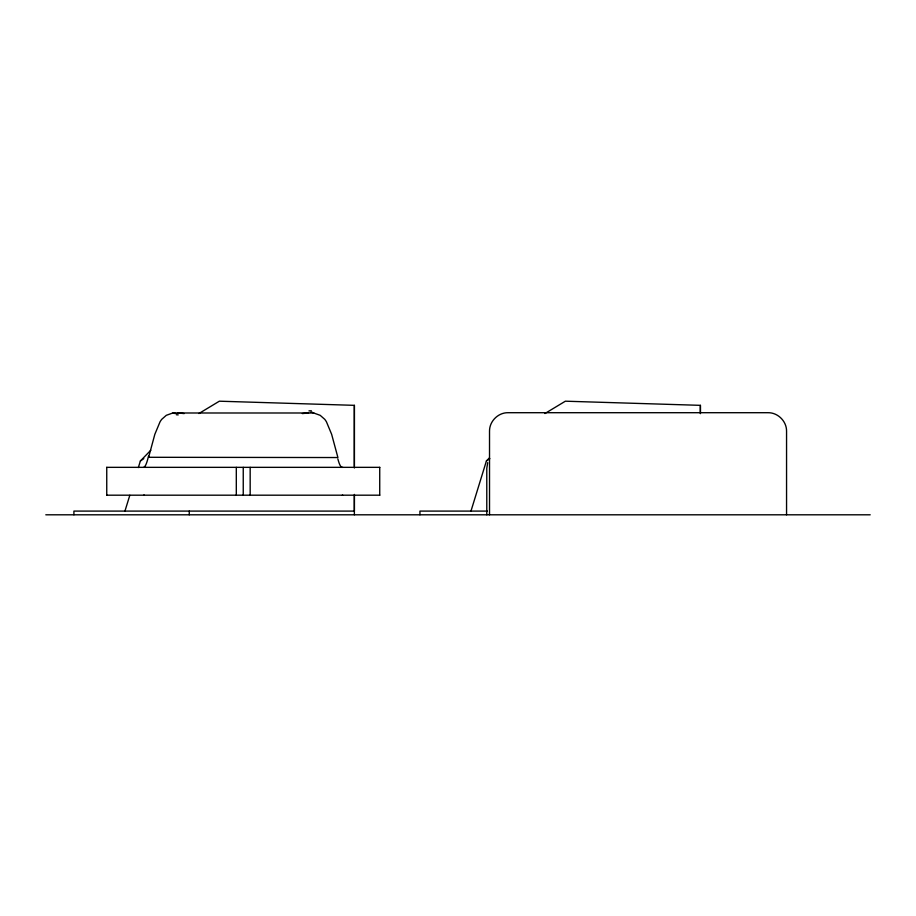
<?xml version="1.0" encoding="UTF-8"?>
<svg xmlns="http://www.w3.org/2000/svg" width="916" height="916" viewBox="0 0 916 916"><rect width="100%" height="100%" fill="white"/><g stroke="black" fill="none" stroke-linecap="round" stroke-linejoin="round"><path stroke-width="1.37" d="M198.921 413.517L219.348 401.197L354.377 405.341L354.366 466.026M700.397 413.643L700.397 405.341L565.367 401.197L544.94 413.517M487.701 462.649L486.785 468.385L486.785 514.803M124.942 511.094L129.82 495.27M138.339 467.584L140.366 460.988L150.819 450.225M470.973 511.094L486.396 460.988L489.247 458.057M140.366 460.988L143.812 458.618M486.396 460.988L489.831 458.618M302.326 413.585L308.612 412.921M106.68 467.343L379.796 467.343M106.68 495.19L379.796 495.19M487.335 511.094L419.94 511.094L419.94 514.803M45.8 514.803L870.2 514.803M177.864 412.921L184.162 413.585M354.377 495.648L354.377 511.094L73.91 511.094L73.91 514.803M786.558 514.803L786.558 431.264C786.741 421.337 777.913 412.509 767.997 412.704L508.082 412.704C498.155 412.509 489.327 421.337 489.522 431.264L489.522 514.803M700.397 405.341L700.397 412.979M379.728 467.343L379.728 495.19M354.377 405.341L354.377 467.996M354.377 494.411L354.366 514.803M250.171 467.343L250.171 495.19M243.244 467.343L243.244 495.19M236.305 467.343L236.305 495.19M189.257 511.094L189.257 514.803M106.748 467.343L106.748 495.19M148.506 456.008A93.947 10.099 -88.6 0 1 143.812 467.263M176.319 414.742A26.312 13.454 11.3 0 1 178.208 414.891M174.418 413.437A16.74 11.794 17.1 0 1 175.838 413.448M172.838 413.116A9.389 8.004 30.6 0 1 173.845 412.99M144.11 494.972A93.947 10.099 -88.6 0 1 143.812 495.109M342.664 467.275A93.947 10.282 89.1 0 1 337.867 458.905M312.688 412.704A9.389 8.267 -37 0 1 313.73 412.864M310.868 412.223A16.74 12.95 -21.2 0 1 312.413 412.269M308.967 410.895A26.312 17.267 -15.1 0 1 311.371 410.815M342.664 495.121A93.947 10.282 89.1 0 1 342.366 495.19M148.621 457.29L337.912 457.542L331.638 434.299L326.462 421.864A76.028 33.995 0 0 0 324.756 419.333L320.188 415.326L313.684 412.99L172.792 412.99L166.288 415.326L161.731 419.333A76.028 33.995 0 0 0 160.025 421.864L154.838 434.299L148.621 457.29"/></g></svg>
